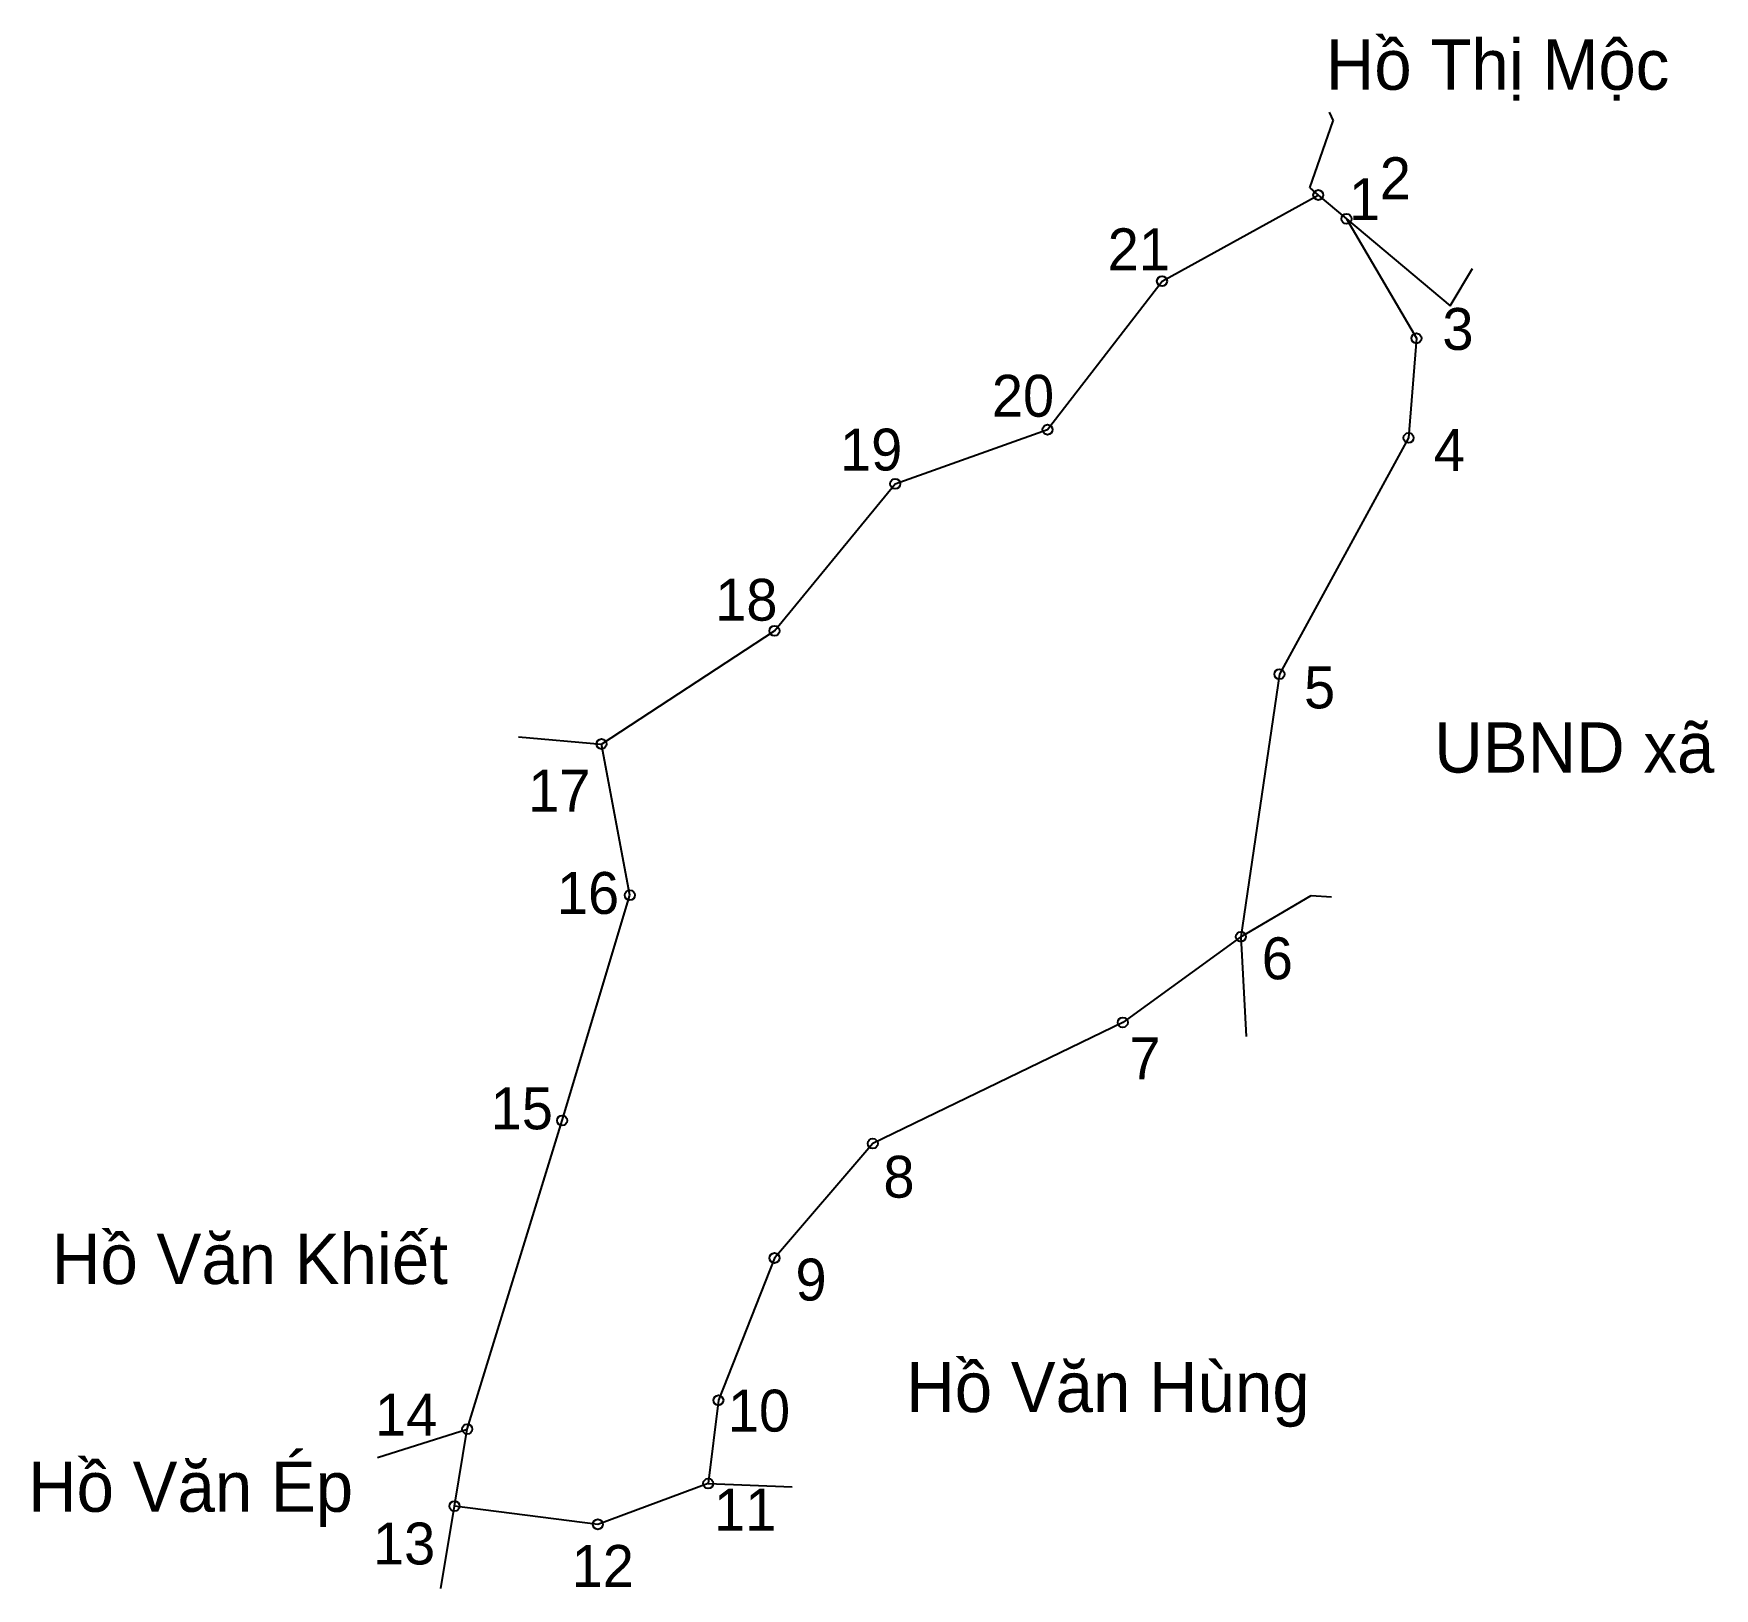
# Model space of a CAD drawing. Extents: x 546952 to 547222, y 1824793 to 1825043.
import ezdxf

# ---------------------------------------------------------------- set-up
doc = ezdxf.new("R2010")
doc.units = 0
for name, color, linetype in [('CanhThua', 7, 'Continuous'), ('MocDinhThua', 7, 'Continuous'), ('RauThua', 7, 'Continuous'), ('SoHieuDinhThua', 7, 'Continuous'), ('TenChuLanCan', 7, 'Continuous')]:
    doc.layers.add(name, color=color, linetype=linetype)

msp = doc.modelspace()

# ---------------------------------------------------------------- linework, layer by layer
at = {"layer": 'CanhThua'}
for p, q in [((547133.05, 1825002.83), (547158.15, 1825016.66)), ((547158.15, 1825016.66), (547162.67, 1825012.85)), ((547162.67, 1825012.85), (547173.91, 1824993.64)), ((547114.67, 1824978.97), (547133.05, 1825002.83)), ((547173.91, 1824993.64), (547172.65, 1824977.64)), ((547090.21, 1824970.27), (547114.67, 1824978.97)), ((547172.65, 1824977.64), (547151.9, 1824939.7)), ((547070.8, 1824946.65), (547090.21, 1824970.27)), ((547043.02, 1824928.48), (547070.8, 1824946.65)), ((547151.9, 1824939.7), (547145.72, 1824897.53)), ((547047.59, 1824904.19), (547043.02, 1824928.48)), ((547036.7, 1824868), (547047.59, 1824904.19)), ((547145.72, 1824897.53), (547126.74, 1824883.76)), ((547126.74, 1824883.76), (547086.59, 1824864.3)), ((547021.47, 1824818.44), (547036.7, 1824868)), ((547086.59, 1824864.3), (547070.82, 1824845.92)), ((547070.82, 1824845.92), (547061.8, 1824823.06)), ((547061.8, 1824823.06), (547060.18, 1824809.69)), ((547019.43, 1824806.08), (547021.47, 1824818.44)), ((547060.18, 1824809.69), (547042.45, 1824803.14)), ((547042.45, 1824803.14), (547019.43, 1824806.08))]:
    msp.add_line(p, q, dxfattribs=at)
at = {"layer": 'MocDinhThua'}
for centre in [(547158.15, 1825016.66), (547162.67, 1825012.85), (547133.05, 1825002.83), (547173.91, 1824993.64), (547114.67, 1824978.97), (547172.65, 1824977.64), (547090.21, 1824970.27), (547070.8, 1824946.65), (547151.9, 1824939.7), (547043.02, 1824928.48), (547047.59, 1824904.19), (547145.72, 1824897.53), (547126.74, 1824883.76), (547036.7, 1824868), (547086.59, 1824864.3), (547070.82, 1824845.92), (547061.8, 1824823.06), (547021.47, 1824818.44), (547060.18, 1824809.69), (547019.43, 1824806.08), (547042.45, 1824803.14)]:
    msp.add_circle(centre, 0.807, dxfattribs=at)
at = {"layer": 'RauThua'}
for p, q in [((547156.8, 1825017.79), (547160.56, 1825028.6)), ((547159.88, 1825029.96), (547160.56, 1825028.6)), ((547156.8, 1825017.79), (547158.15, 1825016.66)), ((547162.67, 1825012.85), (547179.32, 1824998.84)), ((547179.32, 1824998.84), (547182.93, 1825004.87)), ((547029.68, 1824929.61), (547043.02, 1824928.48)), ((547145.72, 1824897.53), (547157, 1824904.14)), ((547157, 1824904.14), (547160.25, 1824903.94)), ((547145.72, 1824897.53), (547146.54, 1824881.51)), ((547007.08, 1824813.88), (547021.47, 1824818.44)), ((547060.18, 1824809.69), (547073.67, 1824809.15)), ((547017.24, 1824792.85), (547019.43, 1824806.08))]:
    msp.add_line(p, q, dxfattribs=at)

# ---------------------------------------------------------------- texts
at = {"layer": 'SoHieuDinhThua'}
for s, height, p in [('2', 6.73, (547168.02, 1825015.99)), ('1', 6.73, (547163.09, 1825012.63)), ('21', 6.726, (547124.32, 1825004.58)), ('3', 6.73, (547178.07, 1824991.78)), ('20', 6.726, (547105.72, 1824981.05)), ('19', 6.726, (547081.33, 1824972.41)), ('4', 6.73, (547176.71, 1824972.35)), ('18', 6.726, (547061.29, 1824948.29)), ('5', 6.73, (547155.86, 1824934.2)), ('17', 6.726, (547031.25, 1824917.63)), ('16', 6.726, (547035.86, 1824901.19)), ('6', 6.73, (547149.07, 1824890.69)), ('7', 6.73, (547127.8, 1824874.62)), ('15', 6.726, (547025.23, 1824866.59)), ('8', 6.73, (547088.3, 1824855.61)), ('9', 6.73, (547074.18, 1824839.09)), ('14', 6.726, (547006.66, 1824817.39)), ('10', 6.726, (547063.32, 1824818.04)), ('11', 6.726, (547061.1, 1824802.15)), ('13', 6.726, (547006.32, 1824796.7)), ('12', 6.726, (547038.23, 1824793.1))]:
    msp.add_text(s, height=height, dxfattribs=at).set_placement(p)
at = {"layer": 'TenChuLanCan'}
for s, height, p in [('Hồ Thị Mộc', 8.071, (547159.35, 1825033.57)), ('UBND xã', 8.071, (547176.78, 1824923.89)), ('Hồ Văn Khiết', 8.0708, (546954.77, 1824841.74)), ('Hồ Văn Hùng', 8.0708, (547091.97, 1824821.17)), ('Hồ Văn Ép', 8.071, (546950.94, 1824805.16))]:
    msp.add_text(s, height=height, dxfattribs=at).set_placement(p)

doc.saveas('drawing.dxf')
